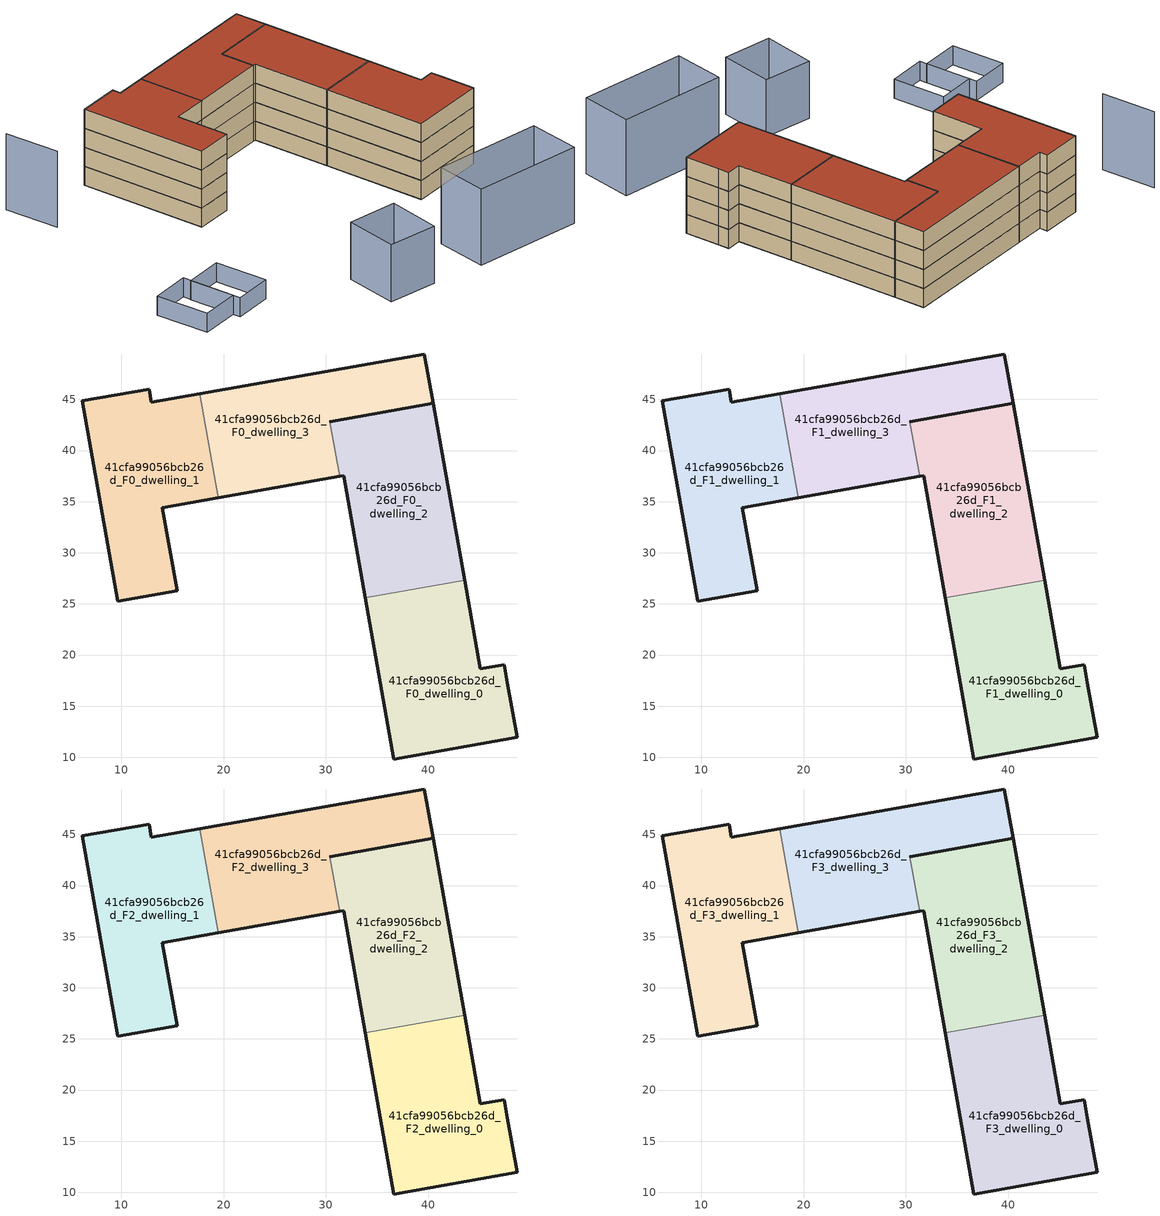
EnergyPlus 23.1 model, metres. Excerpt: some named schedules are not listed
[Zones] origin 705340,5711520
41cfa99056bcb26d_F0_dwelling_0
 floor ground (EU_floor_Construction): 48.71,11.96 47.76,17.28 47.44,19.06 45.1,18.64 43.56,27.33 33.86,25.61 36.66,9.83 z0
 wall outside (EU_wall_Construction): 43.56,27.33 45.1,18.64 47.44,19.06 47.76,17.28 48.71,11.96 36.66,9.83 33.86,25.61 z0:3
 wall to 41cfa99056bcb26d_F0_dwelling_2 (EU_wall_Construction): 33.86,25.61 43.56,27.33 z0:3
41cfa99056bcb26d_F0_dwelling_1
 floor ground (EU_floor_Construction): 15.45,26.31 14.01,34.42 19.46,35.39 17.65,45.56 12.94,44.72 12.7,46.01 6.18,44.85 9.66,25.28 z0
 wall outside (EU_wall_Construction): 19.46,35.39 14.01,34.42 15.45,26.31 9.66,25.28 6.18,44.85 12.7,46.01 12.94,44.72 17.65,45.56 z0:3
 wall to 41cfa99056bcb26d_F0_dwelling_3 (EU_wall_Construction): 17.65,45.56 19.46,35.39 z0:3
41cfa99056bcb26d_F0_dwelling_2
 floor ground (EU_floor_Construction): 43.56,27.33 40.5,44.61 30.39,42.81 31.34,37.49 31.74,37.56 33.86,25.61 z0
 wall outside (EU_wall_Construction): 33.86,25.61 31.74,37.56 31.34,37.49 / 30.39,42.81 40.5,44.61 43.56,27.33 z0:3
 wall to 41cfa99056bcb26d_F0_dwelling_3 (EU_wall_Construction): 31.34,37.49 30.39,42.81 z0:3
41cfa99056bcb26d_F0_dwelling_3
 floor ground (EU_floor_Construction): 40.5,44.61 39.64,49.45 17.65,45.56 19.46,35.39 31.34,37.49 30.39,42.81 z0
 wall outside (EU_wall_Construction): 31.34,37.49 19.46,35.39 / 17.65,45.56 39.64,49.45 40.5,44.61 30.39,42.81 z0:3
41cfa99056bcb26d_F1_dwelling_0
 floor to 41cfa99056bcb26d_F0_dwelling_0 (EU_floor_Construction): 48.71,11.96 47.76,17.28 47.44,19.06 45.1,18.64 43.56,27.33 33.86,25.61 36.66,9.83 z3
 wall outside (EU_wall_Construction): 43.56,27.33 45.1,18.64 47.44,19.06 47.76,17.28 48.71,11.96 36.66,9.83 33.86,25.61 z3:6
 wall to 41cfa99056bcb26d_F1_dwelling_2 (EU_wall_Construction): 33.86,25.61 43.56,27.33 z3:6
41cfa99056bcb26d_F1_dwelling_1
 floor to 41cfa99056bcb26d_F0_dwelling_1 (EU_floor_Construction): 15.45,26.31 14.01,34.42 19.46,35.39 17.65,45.56 12.94,44.72 12.7,46.01 6.18,44.85 9.66,25.28 z3
 wall outside (EU_wall_Construction): 19.46,35.39 14.01,34.42 15.45,26.31 9.66,25.28 6.18,44.85 12.7,46.01 12.94,44.72 17.65,45.56 z3:6
 wall to 41cfa99056bcb26d_F1_dwelling_3 (EU_wall_Construction): 17.65,45.56 19.46,35.39 z3:6
41cfa99056bcb26d_F1_dwelling_2
 floor to 41cfa99056bcb26d_F0_dwelling_2 (EU_floor_Construction): 43.56,27.33 40.5,44.61 30.39,42.81 31.34,37.49 31.74,37.56 33.86,25.61 z3
 wall outside (EU_wall_Construction): 33.86,25.61 31.74,37.56 31.34,37.49 / 30.39,42.81 40.5,44.61 43.56,27.33 z3:6
 wall to 41cfa99056bcb26d_F1_dwelling_3 (EU_wall_Construction): 31.34,37.49 30.39,42.81 z3:6
41cfa99056bcb26d_F1_dwelling_3
 floor to 41cfa99056bcb26d_F0_dwelling_3 (EU_floor_Construction): 40.5,44.61 39.64,49.45 17.65,45.56 19.46,35.39 31.34,37.49 30.39,42.81 z3
 wall outside (EU_wall_Construction): 31.34,37.49 19.46,35.39 / 17.65,45.56 39.64,49.45 40.5,44.61 30.39,42.81 z3:6
41cfa99056bcb26d_F2_dwelling_0
 floor to 41cfa99056bcb26d_F1_dwelling_0 (EU_floor_Construction): 48.71,11.96 47.76,17.28 47.44,19.06 45.1,18.64 43.56,27.33 33.86,25.61 36.66,9.83 z6
 wall outside (EU_wall_Construction): 43.56,27.33 45.1,18.64 47.44,19.06 47.76,17.28 48.71,11.96 36.66,9.83 33.86,25.61 z6:9
 wall to 41cfa99056bcb26d_F2_dwelling_2 (EU_wall_Construction): 33.86,25.61 43.56,27.33 z6:9
41cfa99056bcb26d_F2_dwelling_1
 floor to 41cfa99056bcb26d_F1_dwelling_1 (EU_floor_Construction): 15.45,26.31 14.01,34.42 19.46,35.39 17.65,45.56 12.94,44.72 12.7,46.01 6.18,44.85 9.66,25.28 z6
 wall outside (EU_wall_Construction): 19.46,35.39 14.01,34.42 15.45,26.31 9.66,25.28 6.18,44.85 12.7,46.01 12.94,44.72 17.65,45.56 z6:9
 wall to 41cfa99056bcb26d_F2_dwelling_3 (EU_wall_Construction): 17.65,45.56 19.46,35.39 z6:9
41cfa99056bcb26d_F2_dwelling_2
 floor to 41cfa99056bcb26d_F1_dwelling_2 (EU_floor_Construction): 43.56,27.33 40.5,44.61 30.39,42.81 31.34,37.49 31.74,37.56 33.86,25.61 z6
 wall outside (EU_wall_Construction): 33.86,25.61 31.74,37.56 31.34,37.49 / 30.39,42.81 40.5,44.61 43.56,27.33 z6:9
 wall to 41cfa99056bcb26d_F2_dwelling_3 (EU_wall_Construction): 31.34,37.49 30.39,42.81 z6:9
41cfa99056bcb26d_F2_dwelling_3
 floor to 41cfa99056bcb26d_F1_dwelling_3 (EU_floor_Construction): 40.5,44.61 39.64,49.45 17.65,45.56 19.46,35.39 31.34,37.49 30.39,42.81 z6
 wall outside (EU_wall_Construction): 31.34,37.49 19.46,35.39 / 17.65,45.56 39.64,49.45 40.5,44.61 30.39,42.81 z6:9
41cfa99056bcb26d_F3_dwelling_0
 floor to 41cfa99056bcb26d_F2_dwelling_0 (EU_floor_Construction): 48.71,11.96 47.76,17.28 47.44,19.06 45.1,18.64 43.56,27.33 33.86,25.61 36.66,9.83 z9
 wall outside (EU_wall_Construction): 43.56,27.33 45.1,18.64 47.44,19.06 47.76,17.28 48.71,11.96 36.66,9.83 33.86,25.61 z9:12
 wall to 41cfa99056bcb26d_F3_dwelling_2 (EU_wall_Construction): 33.86,25.61 43.56,27.33 z9:12
 roof outside (EU_roof_Construction): 43.56,27.33 45.1,18.64 47.44,19.06 47.76,17.28 48.71,11.96 36.66,9.83 33.86,25.61 z12
41cfa99056bcb26d_F3_dwelling_1
 floor to 41cfa99056bcb26d_F2_dwelling_1 (EU_floor_Construction): 15.45,26.31 14.01,34.42 19.46,35.39 17.65,45.56 12.94,44.72 12.7,46.01 6.18,44.85 9.66,25.28 z9
 wall outside (EU_wall_Construction): 19.46,35.39 14.01,34.42 15.45,26.31 9.66,25.28 6.18,44.85 12.7,46.01 12.94,44.72 17.65,45.56 z9:12
 wall to 41cfa99056bcb26d_F3_dwelling_3 (EU_wall_Construction): 17.65,45.56 19.46,35.39 z9:12
 roof outside (EU_roof_Construction): 17.65,45.56 19.46,35.39 14.01,34.42 15.45,26.31 9.66,25.28 6.18,44.85 12.7,46.01 12.94,44.72 z12
41cfa99056bcb26d_F3_dwelling_2
 floor to 41cfa99056bcb26d_F2_dwelling_2 (EU_floor_Construction): 43.56,27.33 40.5,44.61 30.39,42.81 31.34,37.49 31.74,37.56 33.86,25.61 z9
 wall outside (EU_wall_Construction): 33.86,25.61 31.74,37.56 31.34,37.49 / 30.39,42.81 40.5,44.61 43.56,27.33 z9:12
 wall to 41cfa99056bcb26d_F3_dwelling_3 (EU_wall_Construction): 31.34,37.49 30.39,42.81 z9:12
 roof outside (EU_roof_Construction): 40.5,44.61 43.56,27.33 33.86,25.61 31.74,37.56 31.34,37.49 30.39,42.81 z12
41cfa99056bcb26d_F3_dwelling_3
 floor to 41cfa99056bcb26d_F2_dwelling_3 (EU_floor_Construction): 40.5,44.61 39.64,49.45 17.65,45.56 19.46,35.39 31.34,37.49 30.39,42.81 z9
 wall outside (EU_wall_Construction): 31.34,37.49 19.46,35.39 / 17.65,45.56 39.64,49.45 40.5,44.61 30.39,42.81 z9:12
 roof outside (EU_roof_Construction): 39.64,49.45 40.5,44.61 30.39,42.81 31.34,37.49 19.46,35.39 17.65,45.56 z12
shading: -6.23,47.51 -4.6,39.09 / 30.06,-0.87 47.33,-1.31 / 47.33,-1.31 47.12,-9.46 / 47.12,-9.46 29.85,-9.01 / 29.85,-9.01 30.06,-0.87 z0:12; 21.78,-8.01 13.92,-7.64 / 13.92,-7.64 14.31,0.74 / 14.31,0.74 22.18,0.36 / 22.18,0.36 21.78,-8.01 z0:9; -3.84,3.74 -5.44,11.93 / -5.44,11.93 0.57,13.1 / 0.57,13.1 2.17,4.91 / 2.17,4.91 -3.84,3.74 / -10.11,3.76 -11.7,12 / -11.7,12 -5.66,13.16 / -5.66,13.16 -4.07,4.93 / -4.07,4.93 -10.11,3.76 z0:3
[Building]
EU S2 Campaign: North Axis=0; Terrain=City; Solar Distribution=FullExterior
[Site:Location]
London: Latitude=51.5; Longitude=-0.5; Time Zone=0; Elevation=25
[SizingPeriod:WeatherFileDays]
AnnualSizingPeriod: Begin Month=1; Begin Day of Month=1; End Month=12; End Day of Month=31; Day of Week for Start Day=Monday; Use Weather File Daylight Saving Period=No; Use Weather File Rain and Snow Indicators=No
[MATERIAL]
EU_InternalMass_Material: Roughness=MediumRough; Thickness=0.1; Conductivity=1; Density=1800; Specific Heat=900; Thermal Absorptance=0.9; Solar Absorptance=0.7; Visible Absorptance=0.7
[MATERIAL:NOMASS] Roughness=MediumRough; Thermal Absorptance=0.9; Solar Absorptance=0.7; Visible Absorptance=0.7
Name | Thermal Resistance
EU_wall_NoMass | 3.06955
EU_roof_NoMass | 4.82358
EU_floor_NoMass | 3.75167
[CONSTRUCTION]
EU_wall_Construction: EU_wall_NoMass
EU_roof_Construction: EU_roof_NoMass
EU_floor_Construction: EU_floor_NoMass
EU_InternalMass_Construction: EU_InternalMass_Material
[ZONE] Type=1; Multiplier=1; Ceiling Height=autocalculate; Floor Area=autocalculate; Part of Total Floor Area=Yes
Name | Volume
41cfa99056bcb26d_F0_dwelling_0; 41cfa99056bcb26d_F0_dwelling_2; 41cfa99056bcb26d_F1_dwelling_2; 41cfa99056bcb26d_F2_dwelling_2; 41cfa99056bcb26d_F3_dwelling_2 | 525.453
41cfa99056bcb26d_F1_dwelling_0; 41cfa99056bcb26d_F2_dwelling_0; 41cfa99056bcb26d_F3_dwelling_0 | 525.454
41cfa99056bcb26d_F0_dwelling_1; 41cfa99056bcb26d_F1_dwelling_1; 41cfa99056bcb26d_F2_dwelling_1; 41cfa99056bcb26d_F3_dwelling_1; 41cfa99056bcb26d_F0_dwelling_3; 41cfa99056bcb26d_F1_dwelling_3; 41cfa99056bcb26d_F2_dwelling_3; 41cfa99056bcb26d_F3_dwelling_3 | 525.467
[INTERNALMASS] Construction=EU_InternalMass_Construction
Name | Zone or ZoneList | Surface Area
41cfa99056bcb26d_F0_dwelling_0_EU_InternalMass | 41cfa99056bcb26d_F0_dwelling_0 | 175.151
41cfa99056bcb26d_F0_dwelling_1_EU_InternalMass | 41cfa99056bcb26d_F0_dwelling_1 | 175.155
41cfa99056bcb26d_F0_dwelling_2_EU_InternalMass | 41cfa99056bcb26d_F0_dwelling_2 | 175.145
41cfa99056bcb26d_F0_dwelling_3_EU_InternalMass | 41cfa99056bcb26d_F0_dwelling_3 | 175.155
41cfa99056bcb26d_F1_dwelling_0_EU_InternalMass | 41cfa99056bcb26d_F1_dwelling_0 | 175.151
41cfa99056bcb26d_F1_dwelling_1_EU_InternalMass | 41cfa99056bcb26d_F1_dwelling_1 | 175.155
41cfa99056bcb26d_F1_dwelling_2_EU_InternalMass | 41cfa99056bcb26d_F1_dwelling_2 | 175.145
41cfa99056bcb26d_F1_dwelling_3_EU_InternalMass | 41cfa99056bcb26d_F1_dwelling_3 | 175.155
41cfa99056bcb26d_F2_dwelling_0_EU_InternalMass | 41cfa99056bcb26d_F2_dwelling_0 | 175.151
41cfa99056bcb26d_F2_dwelling_1_EU_InternalMass | 41cfa99056bcb26d_F2_dwelling_1 | 175.155
41cfa99056bcb26d_F2_dwelling_2_EU_InternalMass | 41cfa99056bcb26d_F2_dwelling_2 | 175.145
41cfa99056bcb26d_F2_dwelling_3_EU_InternalMass | 41cfa99056bcb26d_F2_dwelling_3 | 175.155
41cfa99056bcb26d_F3_dwelling_0_EU_InternalMass | 41cfa99056bcb26d_F3_dwelling_0 | 175.151
41cfa99056bcb26d_F3_dwelling_1_EU_InternalMass | 41cfa99056bcb26d_F3_dwelling_1 | 175.155
41cfa99056bcb26d_F3_dwelling_2_EU_InternalMass | 41cfa99056bcb26d_F3_dwelling_2 | 175.145
41cfa99056bcb26d_F3_dwelling_3_EU_InternalMass | 41cfa99056bcb26d_F3_dwelling_3 | 175.155
[OTHEREQUIPMENT] Fuel Type=Electricity; Design Level Calculation Method=Watts/Area; Power per Zone Floor Area=1; Fraction Latent=0; Fraction Radiant=0; Fraction Lost=0; Carbon Dioxide Generation Rate=0; EndUse Subcategory=EU_Step8_InternalGains
Name | Zone or ZoneList or Space or SpaceList | Schedule
EU_Step8_InternalGain_41cfa99056bcb26d_F0_dwelling_0_f000 | 41cfa99056bcb26d_F0_dwelling_0 | EU_Step8_GainSchedule_41cfa99056bcb26d_F0_dwelling_0_f000
EU_Step8_InternalGain_41cfa99056bcb26d_F0_dwelling_1_f000 | 41cfa99056bcb26d_F0_dwelling_1 | EU_Step8_GainSchedule_41cfa99056bcb26d_F0_dwelling_1_f000
EU_Step8_InternalGain_41cfa99056bcb26d_F0_dwelling_2_f000 | 41cfa99056bcb26d_F0_dwelling_2 | EU_Step8_GainSchedule_41cfa99056bcb26d_F0_dwelling_2_f000
EU_Step8_InternalGain_41cfa99056bcb26d_F0_dwelling_3_f000 | 41cfa99056bcb26d_F0_dwelling_3 | EU_Step8_GainSchedule_41cfa99056bcb26d_F0_dwelling_3_f000
EU_Step8_InternalGain_41cfa99056bcb26d_F1_dwelling_0_f000 | 41cfa99056bcb26d_F1_dwelling_0 | EU_Step8_GainSchedule_41cfa99056bcb26d_F1_dwelling_0_f000
EU_Step8_InternalGain_41cfa99056bcb26d_F1_dwelling_1_f000 | 41cfa99056bcb26d_F1_dwelling_1 | EU_Step8_GainSchedule_41cfa99056bcb26d_F1_dwelling_1_f000
EU_Step8_InternalGain_41cfa99056bcb26d_F1_dwelling_2_f000 | 41cfa99056bcb26d_F1_dwelling_2 | EU_Step8_GainSchedule_41cfa99056bcb26d_F1_dwelling_2_f000
EU_Step8_InternalGain_41cfa99056bcb26d_F1_dwelling_3_f000 | 41cfa99056bcb26d_F1_dwelling_3 | EU_Step8_GainSchedule_41cfa99056bcb26d_F1_dwelling_3_f000
EU_Step8_InternalGain_41cfa99056bcb26d_F2_dwelling_0_f000 | 41cfa99056bcb26d_F2_dwelling_0 | EU_Step8_GainSchedule_41cfa99056bcb26d_F2_dwelling_0_f000
EU_Step8_InternalGain_41cfa99056bcb26d_F2_dwelling_1_f000 | 41cfa99056bcb26d_F2_dwelling_1 | EU_Step8_GainSchedule_41cfa99056bcb26d_F2_dwelling_1_f000
EU_Step8_InternalGain_41cfa99056bcb26d_F2_dwelling_2_f000 | 41cfa99056bcb26d_F2_dwelling_2 | EU_Step8_GainSchedule_41cfa99056bcb26d_F2_dwelling_2_f000
EU_Step8_InternalGain_41cfa99056bcb26d_F2_dwelling_3_f000 | 41cfa99056bcb26d_F2_dwelling_3 | EU_Step8_GainSchedule_41cfa99056bcb26d_F2_dwelling_3_f000
EU_Step8_InternalGain_41cfa99056bcb26d_F3_dwelling_0_f000 | 41cfa99056bcb26d_F3_dwelling_0 | EU_Step8_GainSchedule_41cfa99056bcb26d_F3_dwelling_0_f000
EU_Step8_InternalGain_41cfa99056bcb26d_F3_dwelling_1_f000 | 41cfa99056bcb26d_F3_dwelling_1 | EU_Step8_GainSchedule_41cfa99056bcb26d_F3_dwelling_1_f000
EU_Step8_InternalGain_41cfa99056bcb26d_F3_dwelling_2_f000 | 41cfa99056bcb26d_F3_dwelling_2 | EU_Step8_GainSchedule_41cfa99056bcb26d_F3_dwelling_2_f000
EU_Step8_InternalGain_41cfa99056bcb26d_F3_dwelling_3_f000 | 41cfa99056bcb26d_F3_dwelling_3 | EU_Step8_GainSchedule_41cfa99056bcb26d_F3_dwelling_3_f000
[ZONEVENTILATION:DESIGNFLOWRATE] Schedule=EU_AlwaysOn; Design Flow Rate Calculation Method=AirChanges/Hour; Air Changes per Hour=0.493607; Ventilation Type=Natural; Fan Pressure Rise=0; Fan Total Efficiency=1; Constant Term Coefficient=1; Temperature Term Coefficient=0; Velocity Term Coefficient=0; Velocity Squared Term Coefficient=0; Minimum Indoor Temperature=-100; Maximum Indoor Temperature=100; Delta Temperature=-100; Minimum Outdoor Temperature=-100; Maximum Outdoor Temperature=100; Maximum Wind Speed=40
Name | Zone or ZoneList or Space or SpaceList
EU_ConstantAir_41cfa99056bcb26d_F0_dwelling_0 | 41cfa99056bcb26d_F0_dwelling_0
EU_ConstantAir_41cfa99056bcb26d_F0_dwelling_1 | 41cfa99056bcb26d_F0_dwelling_1
EU_ConstantAir_41cfa99056bcb26d_F0_dwelling_2 | 41cfa99056bcb26d_F0_dwelling_2
EU_ConstantAir_41cfa99056bcb26d_F0_dwelling_3 | 41cfa99056bcb26d_F0_dwelling_3
EU_ConstantAir_41cfa99056bcb26d_F1_dwelling_0 | 41cfa99056bcb26d_F1_dwelling_0
EU_ConstantAir_41cfa99056bcb26d_F1_dwelling_1 | 41cfa99056bcb26d_F1_dwelling_1
EU_ConstantAir_41cfa99056bcb26d_F1_dwelling_2 | 41cfa99056bcb26d_F1_dwelling_2
EU_ConstantAir_41cfa99056bcb26d_F1_dwelling_3 | 41cfa99056bcb26d_F1_dwelling_3
EU_ConstantAir_41cfa99056bcb26d_F2_dwelling_0 | 41cfa99056bcb26d_F2_dwelling_0
EU_ConstantAir_41cfa99056bcb26d_F2_dwelling_1 | 41cfa99056bcb26d_F2_dwelling_1
EU_ConstantAir_41cfa99056bcb26d_F2_dwelling_2 | 41cfa99056bcb26d_F2_dwelling_2
EU_ConstantAir_41cfa99056bcb26d_F2_dwelling_3 | 41cfa99056bcb26d_F2_dwelling_3
EU_ConstantAir_41cfa99056bcb26d_F3_dwelling_0 | 41cfa99056bcb26d_F3_dwelling_0
EU_ConstantAir_41cfa99056bcb26d_F3_dwelling_1 | 41cfa99056bcb26d_F3_dwelling_1
EU_ConstantAir_41cfa99056bcb26d_F3_dwelling_2 | 41cfa99056bcb26d_F3_dwelling_2
EU_ConstantAir_41cfa99056bcb26d_F3_dwelling_3 | 41cfa99056bcb26d_F3_dwelling_3
[HVACTEMPLATE:THERMOSTAT] Constant Heating Setpoint=20; Constant Cooling Setpoint=50
EU_HeatOnly_41cfa99056bcb26d_F0_dwelling_0; EU_HeatOnly_41cfa99056bcb26d_F0_dwelling_1; EU_HeatOnly_41cfa99056bcb26d_F0_dwelling_2; EU_HeatOnly_41cfa99056bcb26d_F0_dwelling_3; EU_HeatOnly_41cfa99056bcb26d_F1_dwelling_0; EU_HeatOnly_41cfa99056bcb26d_F1_dwelling_1; EU_HeatOnly_41cfa99056bcb26d_F1_dwelling_2; EU_HeatOnly_41cfa99056bcb26d_F1_dwelling_3; EU_HeatOnly_41cfa99056bcb26d_F2_dwelling_0; EU_HeatOnly_41cfa99056bcb26d_F2_dwelling_1; EU_HeatOnly_41cfa99056bcb26d_F2_dwelling_2; EU_HeatOnly_41cfa99056bcb26d_F2_dwelling_3; EU_HeatOnly_41cfa99056bcb26d_F3_dwelling_0; EU_HeatOnly_41cfa99056bcb26d_F3_dwelling_1; EU_HeatOnly_41cfa99056bcb26d_F3_dwelling_2; EU_HeatOnly_41cfa99056bcb26d_F3_dwelling_3
[HVACTEMPLATE:ZONE:IDEALLOADSAIRSYSTEM] System Availability Schedule=EU_AlwaysOn; Maximum Heating Supply Air Temperature=50; Minimum Cooling Supply Air Temperature=13; Maximum Heating Supply Air Humidity Ratio=0.0156; Minimum Cooling Supply Air Humidity Ratio=0.0077; Heating Limit=NoLimit; Cooling Limit=NoLimit; Heating Availability Schedule=EU_AlwaysOn; Cooling Availability Schedule=EU_CoolingOff; Dehumidification Control Type=ConstantSensibleHeatRatio; Cooling Sensible Heat Ratio=0.7; Dehumidification Setpoint=60; Humidification Control Type=None; Humidification Setpoint=30; Outdoor Air Method=None; Outdoor Air Flow Rate per Person=0.00944; Outdoor Air Flow Rate per Zone Floor Area=0; Outdoor Air Flow Rate per Zone=0; Demand Controlled Ventilation Type=None; Outdoor Air Economizer Type=NoEconomizer; Heat Recovery Type=None; Sensible Heat Recovery Effectiveness=0.7; Latent Heat Recovery Effectiveness=0.65
Name | Template Thermostat
41cfa99056bcb26d_F0_dwelling_0 | EU_HeatOnly_41cfa99056bcb26d_F0_dwelling_0
41cfa99056bcb26d_F0_dwelling_1 | EU_HeatOnly_41cfa99056bcb26d_F0_dwelling_1
41cfa99056bcb26d_F0_dwelling_2 | EU_HeatOnly_41cfa99056bcb26d_F0_dwelling_2
41cfa99056bcb26d_F0_dwelling_3 | EU_HeatOnly_41cfa99056bcb26d_F0_dwelling_3
41cfa99056bcb26d_F1_dwelling_0 | EU_HeatOnly_41cfa99056bcb26d_F1_dwelling_0
41cfa99056bcb26d_F1_dwelling_1 | EU_HeatOnly_41cfa99056bcb26d_F1_dwelling_1
41cfa99056bcb26d_F1_dwelling_2 | EU_HeatOnly_41cfa99056bcb26d_F1_dwelling_2
41cfa99056bcb26d_F1_dwelling_3 | EU_HeatOnly_41cfa99056bcb26d_F1_dwelling_3
41cfa99056bcb26d_F2_dwelling_0 | EU_HeatOnly_41cfa99056bcb26d_F2_dwelling_0
41cfa99056bcb26d_F2_dwelling_1 | EU_HeatOnly_41cfa99056bcb26d_F2_dwelling_1
41cfa99056bcb26d_F2_dwelling_2 | EU_HeatOnly_41cfa99056bcb26d_F2_dwelling_2
41cfa99056bcb26d_F2_dwelling_3 | EU_HeatOnly_41cfa99056bcb26d_F2_dwelling_3
41cfa99056bcb26d_F3_dwelling_0 | EU_HeatOnly_41cfa99056bcb26d_F3_dwelling_0
41cfa99056bcb26d_F3_dwelling_1 | EU_HeatOnly_41cfa99056bcb26d_F3_dwelling_1
41cfa99056bcb26d_F3_dwelling_2 | EU_HeatOnly_41cfa99056bcb26d_F3_dwelling_2
41cfa99056bcb26d_F3_dwelling_3 | EU_HeatOnly_41cfa99056bcb26d_F3_dwelling_3
